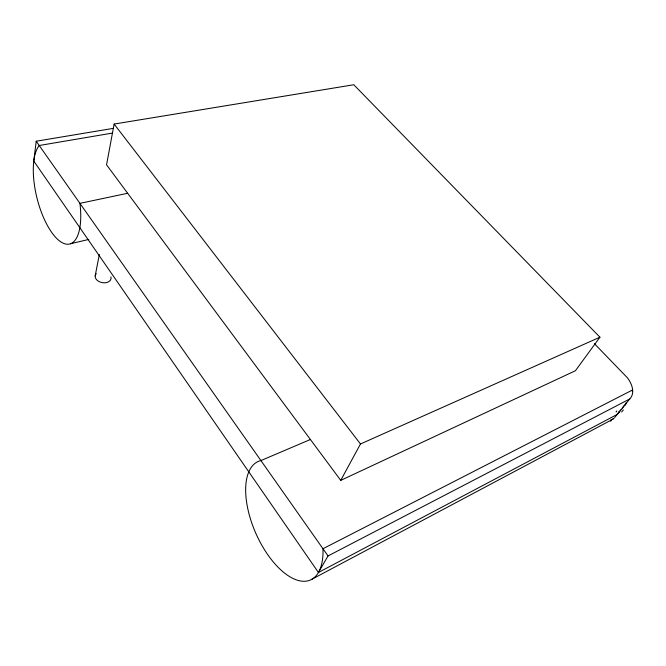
<?xml version="1.0" encoding="UTF-8"?>
<svg xmlns="http://www.w3.org/2000/svg" width="666" height="666" viewBox="0 0 666 666"><rect width="100%" height="100%" fill="white"/><g stroke="black" fill="none" stroke-linecap="round" stroke-linejoin="round"><path stroke-width="1" d="M113.078 128.405L36.205 141.225L33.791 161.114L318.431 572.485L617.116 414.468L620.895 409.898M114.127 124.059L106.552 164.835L340.734 480.369L575.416 370.729L599.933 337.204L353.788 84.748L114.127 124.059L360.481 443.972L340.734 480.369M95.188 275.824L99.342 254.504M632.201 391.084L632.642 389.926L322.968 548.734A64.76 31.169 66.2 0 1 268.073 555.128A64.76 31.169 66.2 0 1 260.922 460.564L310.398 439.502M318.431 572.485L328.038 555.943L629.736 398.967A27.056 16.259 35.3 0 0 627.505 377.888L594.455 343.731M625.682 403.446L626.123 402.78M624.55 405.095L622.377 408.025M629.736 398.967L614.793 417.391M614.177 418.09L613.286 418.931M612.778 419.297L610.497 420.221M311.929 579.237L611.471 419.955M360.481 443.972L599.933 337.204M70.538 243.731L88.761 239.435M127.656 193.273L79.928 203.355A52.514 20.654 76 0 1 51.623 232.309A52.514 20.654 76 0 1 39.219 145.504L112.704 133.034M36.205 141.225L328.038 555.943M619.039 411.738A26.59 16.342 35.7 0 1 617.116 414.468M616.724 410.955A36.547 4.595 -66.6 0 1 616.075 412.021M613.136 418.548A64.152 19.039 72.3 0 1 612.67 418.989M611.047 420.812A62.92 17.291 46.2 0 1 610.414 421.128M626.073 403.738A62.804 53.155 -63.2 0 1 624.933 405.403M623.351 409.89A36.197 13.903 -56.3 0 1 621.628 412.004M110.947 276.873A8.05 5.544 11 0 1 101.806 282.575A8.05 5.544 11 0 1 96.237 273.668"/></g></svg>
